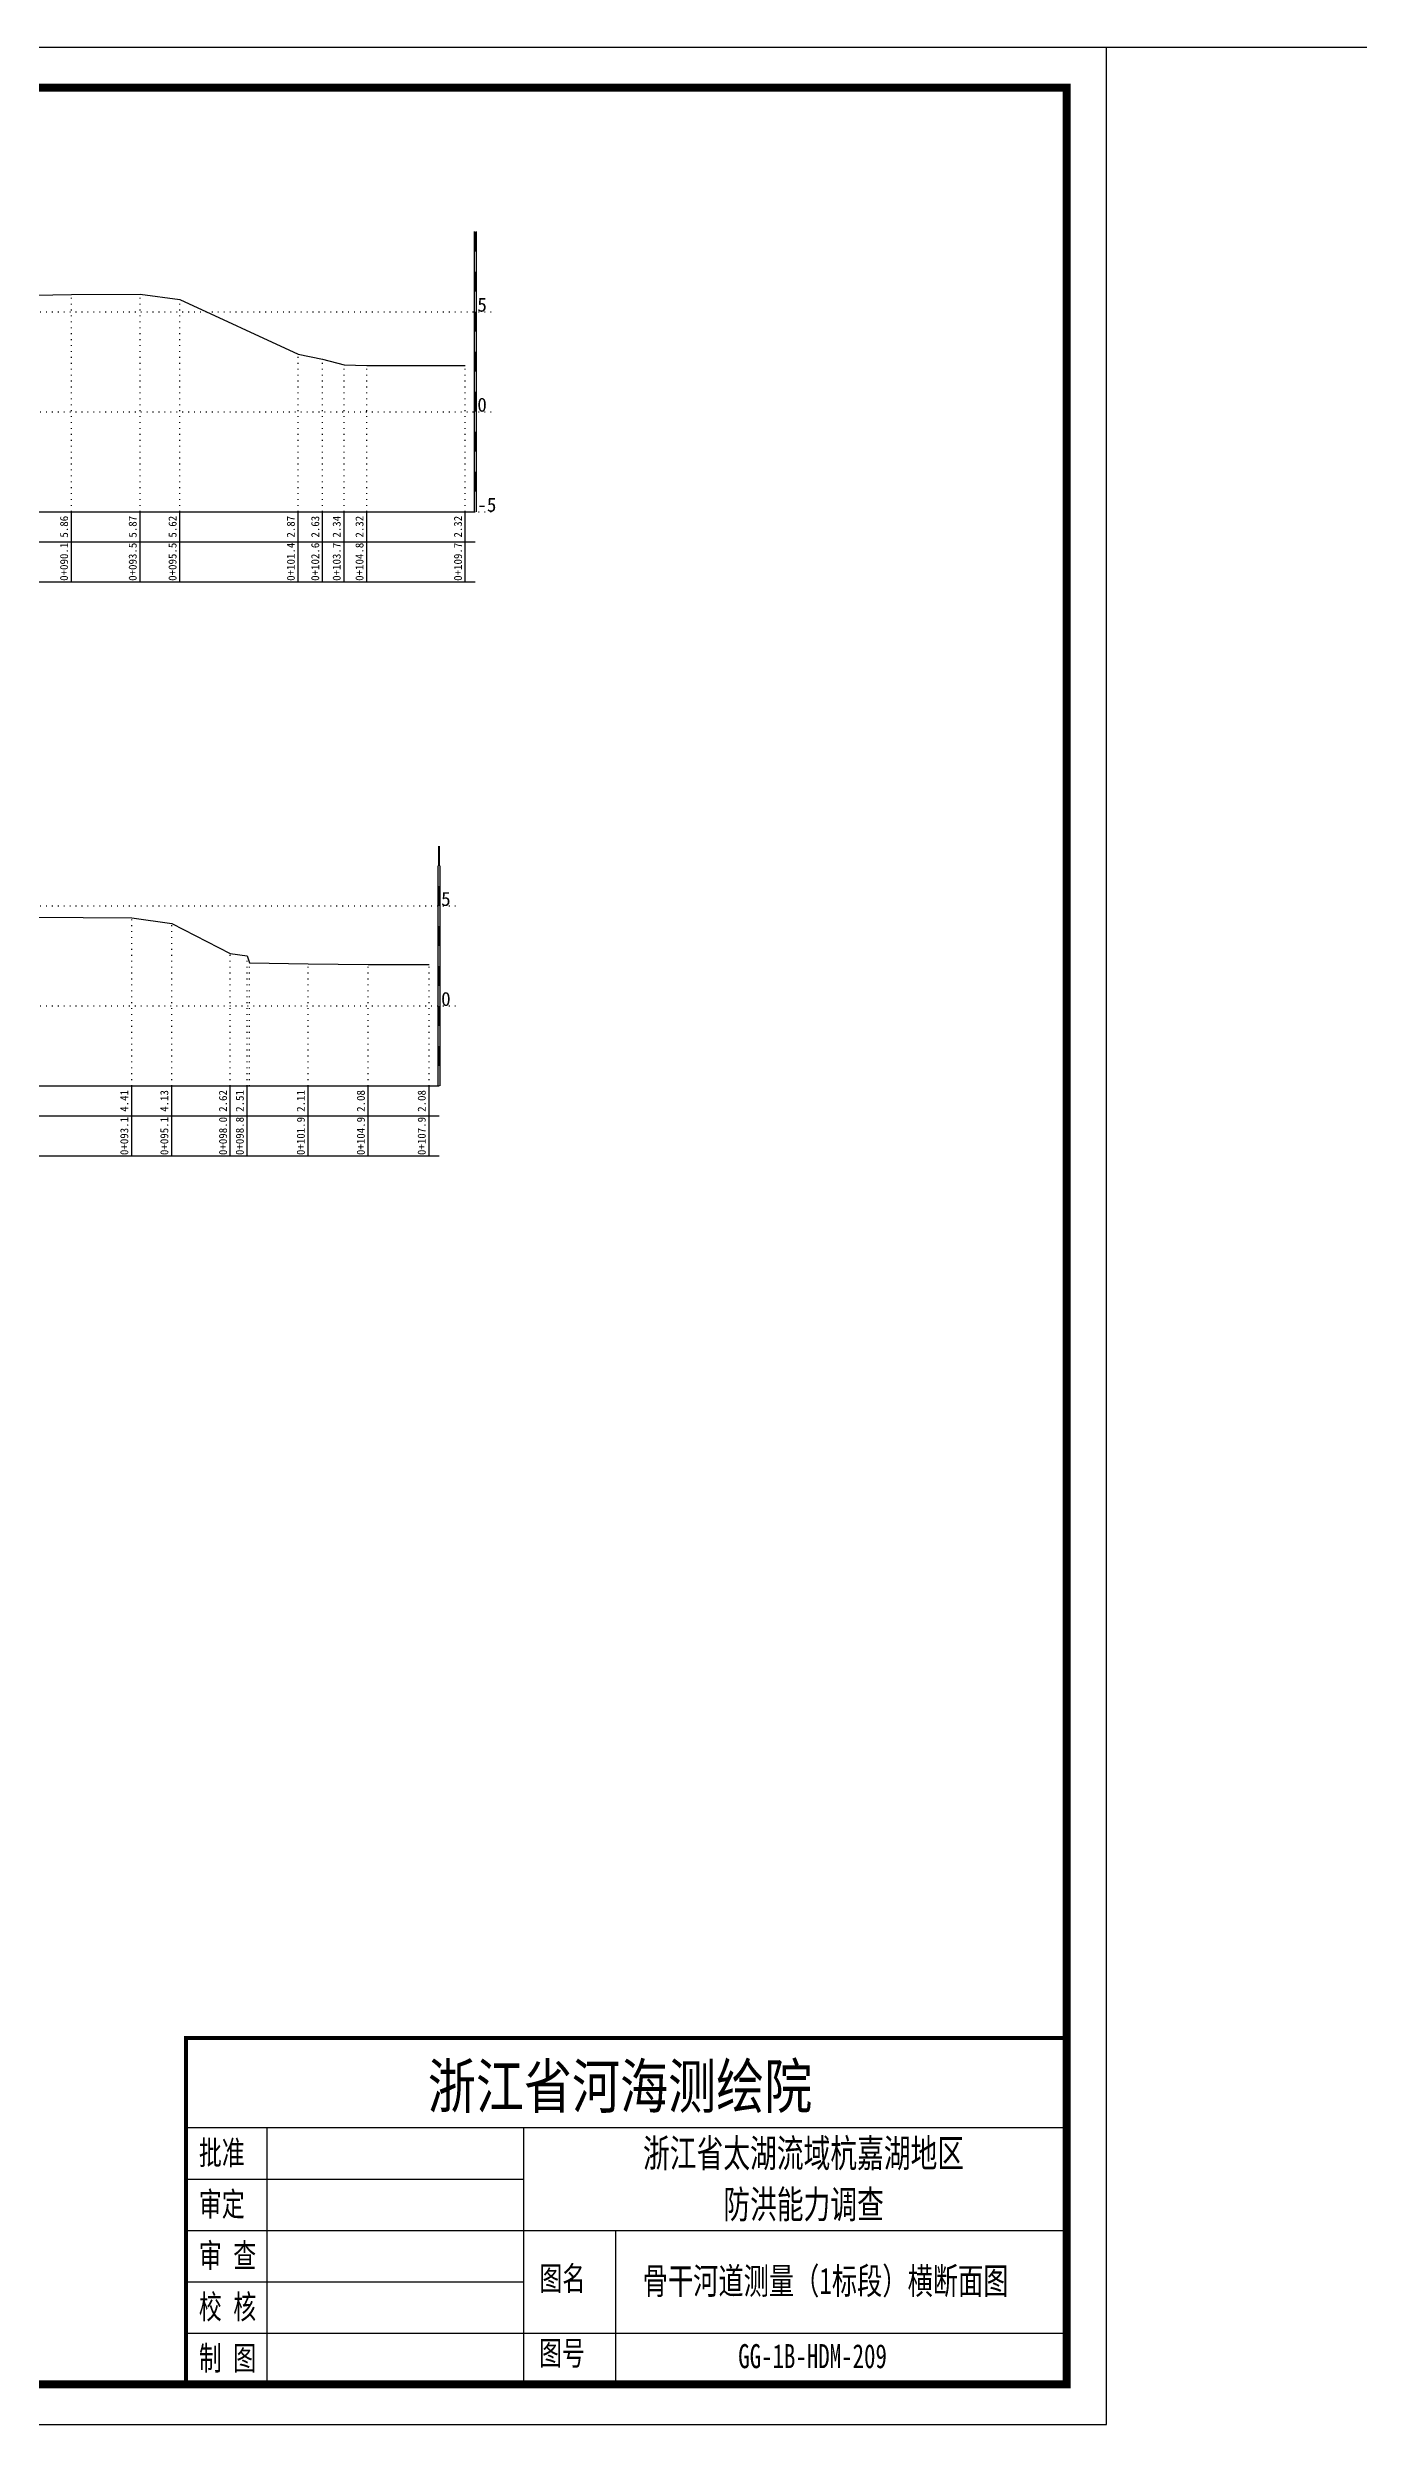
# Model space of a CAD drawing. Header units: millimetres. Extents: x 519117 to 522827, y 3371934 to 3372231.
# Drawn here: x 519874.3 to 520038, y 3371934.1 to 3372231.1 of the extents above; entities that cross this region are included whole.
import ezdxf
from ezdxf.enums import TextEntityAlignment as Align

# ---------------------------------------------------------------- set-up
doc = ezdxf.new("R2010")
doc.units = ezdxf.units.MM
doc.header["$LTSCALE"] = 0.4
doc.header["$MEASUREMENT"] = 0
doc.linetypes.add('X4', pattern=[1.6, 0, -1.6])
for name, color, linetype in [('DMX', 1, 'Continuous'), ('TEXT', 7, 'Continuous'), ('zdm1', 5, 'Continuous'), ('ZDMT5', 3, 'Continuous'), ('图框', 7, 'Continuous'), ('比例尺', 3, 'Continuous')]:
    doc.layers.add(name, color=color, linetype=linetype)
doc.styles.add('HDM', font='仿宋_GB2312.ttf')
doc.styles.add('tk2', font='SimSun.ttf', dxfattribs={"width": 0.8})

msp = doc.modelspace()

# ---------------------------------------------------------------- linework, layer by layer
at = {"lineweight": 100, "const_width": 0.5}
msp.add_lwpolyline([(520001.53, 3371982.35), (519891.53, 3371982.35), (519891.53, 3371939.06), (520001.53, 3371939.06), (520001.53, 3371982.35)], dxfattribs=at)
at = {"linetype": 'Continuous', "elevation": 0}
msp.add_lwpolyline([(519891.53, 3371971.15), (519891.53, 3371939.06)], dxfattribs=at)
at = {"layer": 'DMX', "linetype": 'Continuous', "flags": 128}
for points in [[(519867.88, 3372200.03), (519877.23, 3372200.2), (519885.81, 3372200.23), (519890.78, 3372199.6), (519905.56, 3372192.73), (519908.61, 3372192.13), (519911.28, 3372191.4), (519914.13, 3372191.35), (519926.43, 3372191.35)], [(519872.63, 3372122.4), (519884.76, 3372122.33), (519889.76, 3372121.63), (519897.08, 3372117.85), (519899.18, 3372117.58), (519899.48, 3372116.68), (519906.81, 3372116.58), (519914.31, 3372116.5), (519921.91, 3372116.5)]]:
    msp.add_lwpolyline(points, dxfattribs=at)
at = {"layer": 'TEXT', "color": 0}
for p, q in [((519891.53, 3371971.15, 0), (520001.53, 3371971.15, 0)), ((519901.62, 3371971.15, 0), (519901.62, 3371945.48, 0)), ((519933.7, 3371971.15, 0), (519933.7, 3371945.48, 0)), ((519891.53, 3371964.73, 0), (519933.7, 3371964.73, 0)), ((519891.53, 3371958.31, 0), (519933.7, 3371958.31, 0)), ((519933.7, 3371958.31, 0), (520001.53, 3371958.31, 0)), ((519945.18, 3371958.31, 0), (519945.18, 3371939.06, 0)), ((519891.53, 3371951.9, 0), (519933.7, 3371951.9, 0)), ((519891.53, 3371945.48, 0), (520001.53, 3371945.48, 0)), ((519901.62, 3371945.48, 0), (519901.62, 3371939.06, 0)), ((519933.7, 3371945.48, 0), (519933.7, 3371939.06, 0))]:
    msp.add_line(p, q, dxfattribs=at)
at = {"layer": 'zdm1', "linetype": 'Continuous'}
for p, q in [((519927.56, 3372173.06), (519927.56, 3372208.06)), ((519927.81, 3372173.06), (519927.81, 3372208.06)), ((519652.11, 3372173.06), (519927.68, 3372173.06)), ((519640.86, 3372169.31), (519927.68, 3372169.31)), ((519640.86, 3372164.31), (519927.68, 3372164.31)), ((519923.03, 3372101.31), (519923.03, 3372128.81)), ((519923.28, 3372101.31), (519923.28, 3372128.81)), ((519652.11, 3372101.31), (519923.16, 3372101.31)), ((519640.86, 3372097.56), (519923.16, 3372097.56)), ((519640.86, 3372092.56), (519923.16, 3372092.56))]:
    msp.add_line(p, q, dxfattribs=at)
at = {"layer": 'zdm1', "linetype": 'X4'}
for p, q in [((519648.36, 3372198.06), (519930.18, 3372198.06)), ((519648.36, 3372185.56), (519930.18, 3372185.56)), ((519648.36, 3372173.06), (519930.18, 3372173.06)), ((519648.36, 3372123.81), (519925.66, 3372123.81)), ((519648.36, 3372111.31), (519925.66, 3372111.31))]:
    msp.add_line(p, q, dxfattribs=at)
at = {"layer": 'zdm1', "linetype": 'Continuous', "flags": 128}
for points in [[(519927.68, 3372205.56, 0.25, 0.25, 0), (519927.68, 3372208.06, 0.25, 0.25, 0)], [(519927.68, 3372200.56, 0.25, 0.25, 0), (519927.68, 3372203.06, 0.25, 0.25, 0)], [(519927.68, 3372195.56, 0.25, 0.25, 0), (519927.68, 3372198.06, 0.25, 0.25, 0)], [(519927.68, 3372190.56, 0.25, 0.25, 0), (519927.68, 3372193.06, 0.25, 0.25, 0)], [(519927.68, 3372185.56, 0.25, 0.25, 0), (519927.68, 3372188.06, 0.25, 0.25, 0)], [(519927.68, 3372180.56, 0.25, 0.25, 0), (519927.68, 3372183.06, 0.25, 0.25, 0)], [(519927.68, 3372175.56, 0.25, 0.25, 0), (519927.68, 3372178.06, 0.25, 0.25, 0)], [(519923.16, 3372128.81, 0.25, 0.25, 0), (519923.16, 3372131.31, 0.25, 0.25, 0)], [(519923.16, 3372123.81, 0.25, 0.25, 0), (519923.16, 3372126.31, 0.25, 0.25, 0)], [(519923.16, 3372118.81, 0.25, 0.25, 0), (519923.16, 3372121.31, 0.25, 0.25, 0)], [(519923.16, 3372113.81, 0.25, 0.25, 0), (519923.16, 3372116.31, 0.25, 0.25, 0)], [(519923.16, 3372108.81, 0.25, 0.25, 0), (519923.16, 3372111.31, 0.25, 0.25, 0)], [(519923.16, 3372103.81, 0.25, 0.25, 0), (519923.16, 3372106.31, 0.25, 0.25, 0)]]:
    msp.add_lwpolyline(points, format="xyseb", dxfattribs=at)
at = {"layer": 'ZDMT5', "linetype": 'X4'}
for p, q in [((519877.23, 3372173.06), (519877.23, 3372200.2)), ((519885.81, 3372173.06), (519885.81, 3372200.23)), ((519890.78, 3372173.06), (519890.78, 3372199.6)), ((519905.56, 3372173.06), (519905.56, 3372192.73)), ((519908.61, 3372173.06), (519908.61, 3372192.13)), ((519911.28, 3372173.06), (519911.28, 3372191.4)), ((519914.13, 3372173.06), (519914.13, 3372191.35)), ((519926.43, 3372173.06), (519926.43, 3372191.35)), ((519884.76, 3372101.31), (519884.76, 3372122.33)), ((519889.76, 3372101.31), (519889.76, 3372121.63)), ((519897.08, 3372101.31), (519897.08, 3372117.85)), ((519899.18, 3372101.31), (519899.18, 3372117.58)), ((519899.48, 3372101.31), (519899.48, 3372116.68)), ((519906.81, 3372101.31), (519906.81, 3372116.58)), ((519914.31, 3372101.31), (519914.31, 3372116.5)), ((519921.91, 3372101.31), (519921.91, 3372116.5))]:
    msp.add_line(p, q, dxfattribs=at)
at = {"layer": 'ZDMT5', "linetype": 'Continuous'}
for p, q in [((519877.23, 3372164.31), (519877.23, 3372173.06)), ((519885.81, 3372164.31), (519885.81, 3372173.06)), ((519890.78, 3372164.31), (519890.78, 3372173.06)), ((519905.56, 3372164.31), (519905.56, 3372173.06)), ((519908.61, 3372164.31), (519908.61, 3372173.06)), ((519911.28, 3372164.31), (519911.28, 3372173.06)), ((519914.13, 3372164.31), (519914.13, 3372173.06)), ((519926.43, 3372164.31), (519926.43, 3372173.06)), ((519884.76, 3372092.56), (519884.76, 3372101.31)), ((519889.76, 3372092.56), (519889.76, 3372101.31)), ((519897.08, 3372092.56), (519897.08, 3372101.31)), ((519899.18, 3372092.56), (519899.18, 3372101.31)), ((519906.81, 3372092.56), (519906.81, 3372101.31)), ((519914.31, 3372092.56), (519914.31, 3372101.31)), ((519921.91, 3372092.56), (519921.91, 3372101.31))]:
    msp.add_line(p, q, dxfattribs=at)
at = {"layer": '图框', "flags": 128}
msp.add_lwpolyline([(519586.53, 3371934.06), (520006.53, 3371934.06), (520006.53, 3372231.06), (519586.53, 3372231.06)], close=True, dxfattribs=at)
at = {"layer": '图框', "const_width": 1, "flags": 128}
msp.add_lwpolyline([(519611.53, 3371939.06), (520001.53, 3371939.06), (520001.53, 3372226.06), (519611.53, 3372226.06)], close=True, dxfattribs=at)
at = {"layer": '比例尺', "linetype": 'Continuous'}
msp.add_line((520056.53, 3372231.06), (520006.53, 3372231.06), dxfattribs=at)

# ---------------------------------------------------------------- texts
at = {"layer": 'TEXT', "color": 7, "ltscale": 8, "style": 'tk2'}
for tag, p, s, height, width in [('浙江省河海测绘院', (519921.75, 3371973.58, 0), '（单位名称）', 5.5, 0.8), ('批准', (519893.15, 3371966.52, 0), '批准', 3, 0.7), ('审定', (519893.15, 3371960.1, 0), '审定', 3, 0.7), ('审 查', (519893.15, 3371953.68, 0), '审 查', 3, 0.7), ('图名', (519935.69, 3371950.81, 0), '审查', 3, 0.7), ('校 核', (519893.15, 3371947.27, 0), '校 核', 3, 0.7), ('制 图', (519893.15, 3371940.85, 0), '制 图', 3, 0.7), ('图号', (519935.64, 3371941.48, 0), '图号', 3, 0.7)]:
    msp.add_attdef(tag, p, s, height=height, dxfattribs=dict(at, width=width))
at = {"layer": 'TEXT', "color": 0, "style": 'tk2', "width": 0.7}
for tag, text, height, p in [('浙江省太湖流域杭嘉湖地区', '浙江省太湖流域杭嘉湖地区', 3.5, (519968.68, 3371967.96, -206.67)), ('防洪能力调查', '防洪能力调查', 3.5, (519968.68, 3371961.57, -206.67)), ('骨干河道测量（1标段）横断面图', '骨干河道测量（1标段）横断面图', 3.3, (519971.43, 3371952, -206.67)), ('GG-1B-HDM-209', 'GG-1B-HDM-001', 3, (519969.8, 3371942.6, -206.67))]:
    msp.add_attdef(tag, text=text, height=height, dxfattribs=at).set_placement(p, align=Align.MIDDLE_CENTER)
at = {"layer": 'zdm1', "linetype": 'Continuous', "style": 'HDM'}
for s, p in [('5', (519927.93, 3372198.06)), ('0', (519927.93, 3372185.56)), ('-5', (519927.93, 3372173.06)), ('5', (519923.41, 3372123.81)), ('0', (519923.41, 3372111.31))]:
    msp.add_text(s, height=1.75, dxfattribs=at).set_placement(p)
at = {"layer": 'ZDMT5', "linetype": 'Continuous', "style": 'HDM'}
for s, p in [('5.86', (519877.11, 3372171.19)), ('5.87', (519885.68, 3372171.19)), ('5.62', (519890.66, 3372171.19)), ('2.87', (519905.43, 3372171.19)), ('2.63', (519908.48, 3372171.19)), ('2.34', (519911.16, 3372171.19)), ('2.32', (519914.01, 3372171.19)), ('2.32', (519926.31, 3372171.19)), ('0+090.1', (519877.11, 3372166.81)), ('0+093.5', (519885.68, 3372166.81)), ('0+095.5', (519890.66, 3372166.81)), ('0+101.4', (519905.43, 3372166.81)), ('0+102.6', (519908.48, 3372166.81)), ('0+103.7', (519911.16, 3372166.81)), ('0+104.8', (519914.01, 3372166.81)), ('0+109.7', (519926.31, 3372166.81)), ('4.41', (519884.63, 3372099.44)), ('4.13', (519889.63, 3372099.44)), ('2.62', (519896.96, 3372099.44)), ('2.51', (519899.06, 3372099.44)), ('2.11', (519906.68, 3372099.44)), ('2.08', (519914.18, 3372099.44)), ('2.08', (519921.78, 3372099.44)), ('0+093.1', (519884.63, 3372095.06)), ('0+095.1', (519889.63, 3372095.06)), ('0+098.0', (519896.96, 3372095.06)), ('0+098.8', (519899.06, 3372095.06)), ('0+101.9', (519906.68, 3372095.06)), ('0+104.9', (519914.18, 3372095.06)), ('0+107.9', (519921.78, 3372095.06))]:
    msp.add_text(s, height=1, rotation=90, dxfattribs=at).set_placement(p, align=Align.BOTTOM_CENTER)

doc.saveas('drawing.dxf')
